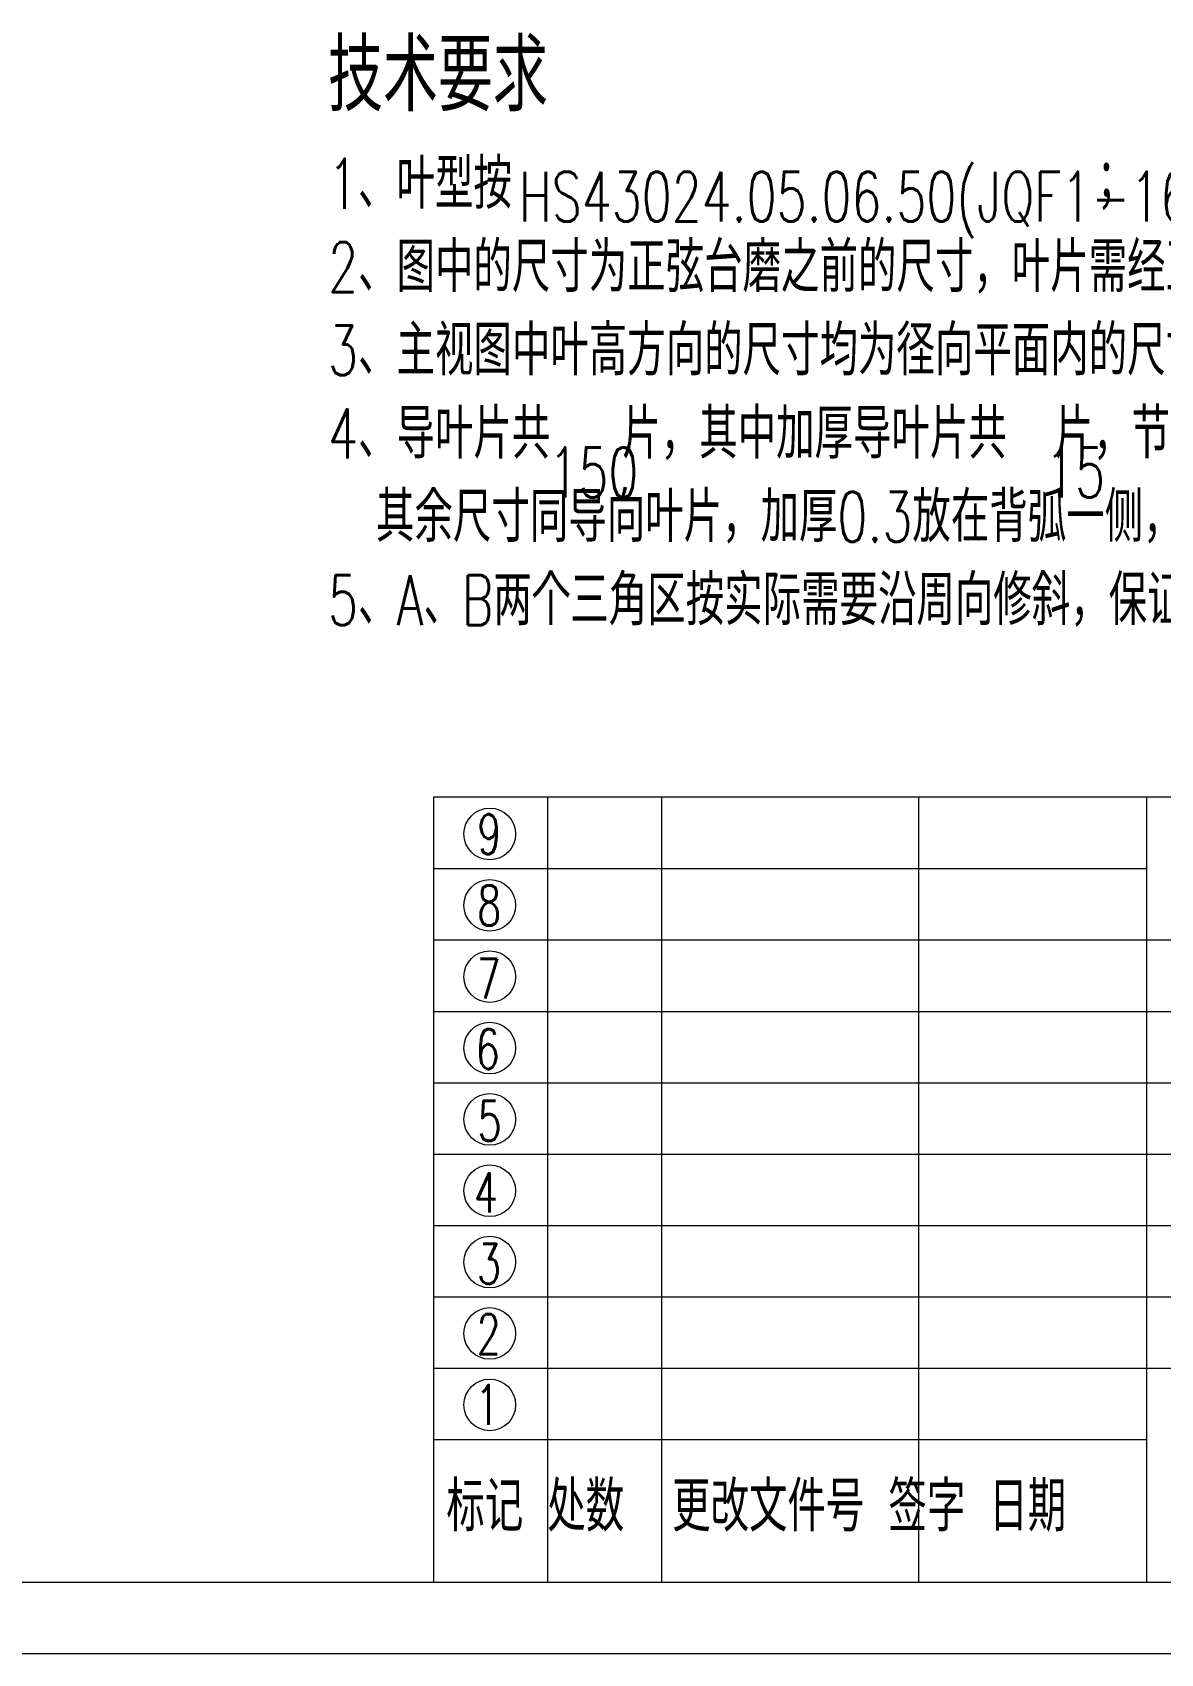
# Model space of a CAD drawing. Header units: inches. Extents: x 1744 to 2164, y 494 to 791.
# Drawn here: x 1951.3 to 2030.4, y 493.6 to 607.2 of the extents above; entities that cross this region are included whole.
import ezdxf
from ezdxf.enums import TextEntityAlignment as Align

# ---------------------------------------------------------------- set-up
doc = ezdxf.new("R2010")
doc.units = ezdxf.units.IN
doc.header["$MEASUREMENT"] = 0
for name, color, linetype, lineweight in [('1轮廓实线层', 7, 'Continuous', 0), ('2细线层', 1, 'Continuous', 0), ('6文字层', 3, 'Continuous', 0), ('图框层', 7, 'Continuous', 0)]:
    doc.layers.add(name, color=color, linetype=linetype, lineweight=lineweight)
doc.styles.add('HCTC', font='ROMANS.SHX', dxfattribs={"width": 0.7, "bigfont": 'INTECAD.SHX'})
doc.styles.add('日期', font='', dxfattribs={"width": 0.6})
doc.styles.add('更改文件号', font='', dxfattribs={"width": 0.7})
doc.styles.get('日期').set_extended_font_data('KaiTi_GB2312')
doc.styles.get('更改文件号').set_extended_font_data('KaiTi_GB2312')

# ---------------------------------------------------------------- blocks, each defined once
blk = doc.blocks.new('导叶12.5-54.7')
at = {"layer": '6文字层', "style": 'HCTC', "width": 0.7}
for tag, p, rotation in [('Δ', (240.64, 266.59), 318.867), ('HG3', (200.67, 257.34), 90), ('HG4', (184.27, 241.46), 90), ('RG3', (98.78, 234.44), 319.9707), ('HG1', (43.94, 225.77), 90), ('HG2', (120.68, 225.13), 90), ('HG', (132.65, 223.03), 90), ('RG1', (60.06, 210.44), 39.6842), ('RG2', (102.25, 214.34), 319.9707), ('H', (33.91, 206.15), 90), ('HLEJ', (44.14, 182.99), 90), ('HLE', (132.65, 184.61), 90), ('L', (296, 159.65), 32.4224), ('安装角B', (315.56, 150.95), 327.511), ('D1', (33.91, 145.85), 90), ('LP2', (281.92, 141.84), 37.3838), ('LP1', (286.43, 135.4), 34.3137), ('YH', (325.58, 113.7), 359.9626), ('Q', (107.54, 83.09), 106.8826), ('菱形角', (64.54, 69.14), 100.0676), ('YD', (54.28, 66.67), 107.6078), ('B', (102.57, 66.1), 90), ('YS', (45.62, 60.54), 105.225), ('P', (124.65, 63.75), 110.1623)]:
    blk.add_attdef(tag, p, '', height=3.5, rotation=rotation, dxfattribs=at)
for tag, p in [('AG', (72.28, 232.74)), ('RLE2', (213.29, 196.52)), ('RLE1', (248.15, 195.06)), ('ALE', (80.45, 182.12)), ('AB', (103.74, 182.12)), ('RLE4', (213.29, 181.33)), ('RLE3', (248.15, 181.33)), ('A', (78.33, 153.49)), ('叶型号', (215.94, 95.33)), ('叶片数', (218.01, 76.01)), ('厚叶', (252.82, 76.01)), ('PH', (274.1, 76.01)), ('QH', (297.12, 76.01))]:
    blk.add_attdef(tag, p, '', height=3.5, dxfattribs=at)
blk = doc.blocks.new('ZwmFrameMain_A3^_^中文^_^landscape')
at = {"color": 6, "linetype": 'Continuous'}
blk.add_line((0, 0), (390, 0), dxfattribs=at)
at = {"color": 7, "linetype": 'Continuous'}
blk.add_line((-25, -5), (395, -5), dxfattribs=at)
blk = doc.blocks.new('ZwmFrameMain_中文图纸标题栏')
at = {"layer": '1轮廓实线层', "color": 7, "linetype": 'Continuous'}
for p, q in [((0, 55), (-180, 55)), ((-180, 55), (-180, 0))]:
    blk.add_line(p, q, dxfattribs=at)
at = {"layer": '2细线层', "color": 1, "linetype": 'Continuous'}
for p, q in [((-172, 0), (-172, 55)), ((-164, 0), (-164, 55)), ((-146, 0), (-146, 55)), ((-130, 0), (-130, 55)), ((-180, 50), (-130, 50)), ((-180, 45), (-115, 45)), ((-180, 40), (-70, 40)), ((-180, 35), (-70, 35)), ((-180, 30), (-70, 30)), ((-180, 25), (-70, 25)), ((-180, 20), (-70, 20)), ((-180, 15), (0, 15)), ((-180, 10), (-130, 10)), ((-180, 0), (0, 0))]:
    blk.add_line(p, q, dxfattribs=at)
at = {"layer": '6文字层', "color": 1}
for centre in [(-176.06, 52.43), (-176.06, 47.43), (-176.06, 42.43), (-176.06, 37.43), (-176.06, 32.43), (-176.06, 27.43), (-176.06, 22.43), (-176.06, 17.43), (-176.06, 12.43)]:
    blk.add_circle(centre, 1.81, dxfattribs=at)
at = {"layer": '6文字层', "color": 1, "style": 'HCTC', "width": 0.7}
for s, p in [('9', (-176.94, 51.02)), ('8', (-176.94, 46.02)), ('7', (-176.96, 40.89)), ('6', (-177.05, 35.96)), ('5', (-176.91, 30.92)), ('4', (-177.17, 25.91)), ('3', (-176.95, 20.91)), ('2', (-176.98, 15.99)), ('1', (-177.07, 11.03))]:
    blk.add_text(s, height=2.8, dxfattribs=at).set_placement(p)
at = {"layer": '6文字层', "color": 3, "style": 'HCTC', "width": 0.7}
blk.add_text('标记 处数  更改文件号 签字 日期', height=3.5, dxfattribs=at).set_placement((-179.1, 3.56))
at = {"layer": '6文字层'}
for tag, height, style, width, p, p2 in [('更改文件号9', 3.5, '更改文件号', 0.560806, (-162.76, 50.7), (-147.24, 50.7)), ('图样名称', 7, 'HCTC', 1.986851, (-66.24, 43.36), (-4.68, 43.36)), ('更改文件号8', 3.5, '更改文件号', 0.560806, (-162.76, 45.7), (-147.24, 45.7)), ('更改文件号7', 3.5, '更改文件号', 0.560806, (-162.76, 40.7), (-147.24, 40.7)), ('设计日期', 3.5, '日期', 0.675467, (-88.2, 40.7), (-74.6, 40.7)), ('更改文件号6', 3.5, '更改文件号', 0.560806, (-162.76, 35.7), (-147.24, 35.7)), ('校对日期', 3.5, '日期', 0.684112, (-88.19, 35.7), (-74.41, 35.7)), ('图样代号', 7, 'HCTC', 1.9994, (-67.11, 28.7), (-5.55, 28.7)), ('更改文件号5', 3.5, '更改文件号', 0.560806, (-162.76, 30.7), (-147.24, 30.7)), ('工艺日期', 3.5, '日期', 0.684112, (-88.19, 30.7), (-74.41, 30.7)), ('更改文件号4', 3.5, '更改文件号', 0.560806, (-162.76, 25.7), (-147.24, 25.7)), ('标准日期', 3.5, '日期', 0.684112, (-88.19, 25.7), (-74.41, 25.7)), ('更改文件号3', 3.5, '更改文件号', 0.560806, (-162.76, 20.7), (-147.24, 20.7)), ('审核日期', 3.5, '日期', 0.685221, (-88.37, 20.7), (-74.57, 20.7)), ('版本', 5, 'HCTC', 4.623419, (-55.23, 16.8), (-3.44, 16.8)), ('更改文件号2', 3.5, '更改文件号', 0.560806, (-162.76, 15.7), (-147.24, 15.7)), ('批准日期', 3.5, '日期', 0.662814, (-87.8, 15.7), (-74.45, 15.7)), ('更改文件号1', 3.5, '更改文件号', 0.560806, (-162.76, 10.7), (-147.24, 10.7)), ('比例', 3.5, 'HCTC', 2.043531, (-17.48, 10.28), (-2.18, 10.28)), ('项目', 5, 'HCTC', 6.289589, (-66.56, 1.48), (-3.67, 1.48))]:
    blk.add_attdef(tag, text='', height=height, dxfattribs=dict(at, style=style, width=width)).set_placement(p, p2, align=Align.FIT)
at = {"layer": '6文字层', "style": 'HCTC'}
for tag, width, p in [('更改者9', 0.980263, (-137.89, 52.45)), ('更改者8', 0.980263, (-137.89, 47.45)), ('更改者7', 0.980263, (-137.89, 42.45)), ('更改者6', 0.980263, (-137.89, 37.45)), ('校对人员', 0.87498, (-103.69, 37.45)), ('更改者5', 0.980263, (-137.89, 32.45)), ('工艺人员', 0.87498, (-103.69, 32.45)), ('更改者4', 0.969124, (-137.89, 27.45)), ('标准人员', 0.87498, (-103.69, 27.45)), ('更改者3', 0.980263, (-137.89, 22.45)), ('审核者', 1.14213, (-103.69, 22.45)), ('更改者2', 0.980263, (-137.89, 17.45)), ('批准者', 1.14213, (-103.69, 17.45)), ('更改者1', 1.052875, (-137.89, 12.45))]:
    blk.add_attdef(tag, text='', height=3.5, dxfattribs=dict(at, width=width)).set_placement(p, align=Align.MIDDLE)
at = {"layer": '6文字层', "style": 'HCTC', "flags": 4}
for tag, height, width, p, p2 in [('部门名称', 4.5, 0.603383, (-128.82, 47.28), (-74.64, 47.28)), ('第几页', 3.5, 1.835782, (-62.73, 10.33), (-59.37, 10.33)), ('共几页', 3.5, 1.728128, (-45.94, 10.33), (-42.77, 10.33))]:
    blk.add_attdef(tag, text='', height=height, dxfattribs=dict(at, width=width)).set_placement(p, p2, align=Align.FIT)
at = {"layer": '6文字层', "style": 'HCTC', "width": 0.874997}
blk.add_attdef('设计人员', text='', height=3.5, rotation=0.3644, dxfattribs=at).set_placement((-103.69, 42.54), align=Align.MIDDLE)

msp = doc.modelspace()

# ---------------------------------------------------------------- block references
at = {"layer": '图框层'}
msp.add_blockref('ZwmFrameMain_中文图纸标题栏', (2159.45, 498.57), dxfattribs=at)

# ---------------------------------------------------------------- texts
at = {"layer": '6文字层', "insert": (1972.06, 606.64), "char_height": 3.5, "width": 116.2447, "attachment_point": 1, "style": 'HCTC'}
msp.add_mtext('{\\H1.429x;技术要求\\P}1、叶型按                        ；\\P2、图中的尺寸为正弦台磨之前的尺寸，叶片需经正弦台修磨后方可进行叶片装配；\\P3、主视图中叶高方向的尺寸均为径向平面内的尺寸；\\P4、导叶片共   片，其中加厚导叶片共  片，节距为：         ，        ，\\P  其余尺寸同导向叶片，加厚0.3放在背弧一侧，供装配时调整用；\\P5、A、B两个三角区按实际需要沿周向修斜，保证装配紧固。', dxfattribs=at)

# ---------------------------------------------------------------- next in the draw order: block references
at = {"layer": '6文字层'}
ref = msp.add_blockref('导叶12.5-54.7', (1769.49, 498.57), dxfattribs=at)
ref.add_attrib('叶型号', 'HS43024.05.06.50(JQF1-16)', (1985.43, 593.9), dxfattribs={"height": 3.5, "style": 'HCTC', "width": 0.7})
ref.add_attrib('叶片数', '150', (1987.51, 574.58), dxfattribs={"height": 3.5, "style": 'HCTC', "width": 0.7})
ref.add_attrib('厚叶', '15', (2022.31, 574.58), dxfattribs={"height": 3.5, "style": 'HCTC', "width": 0.7})

# ---------------------------------------------------------------- next in the draw order: block references
at = {"layer": '图框层'}
msp.add_blockref('ZwmFrameMain_A3^_^中文^_^landscape', (1769.45, 498.57), dxfattribs=at)

doc.saveas('drawing.dxf')
